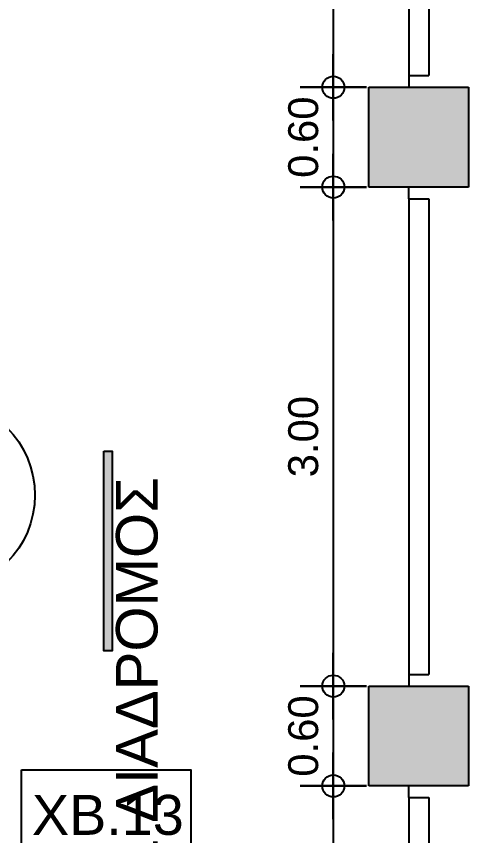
# Model space of a CAD drawing. Header units: metres. Extents: x -11 to 85, y -301 to 135.
# Drawn here: x 23.454 to 26.174, y -47.392 to -42.467 of the extents above; entities that cross this region are included whole.
import ezdxf

# ---------------------------------------------------------------- set-up
doc = ezdxf.new("R2010")
doc.units = ezdxf.units.M
doc.header["$LTSCALE"] = 0.036
doc.header["$PDMODE"] = 2
for name, color, linetype in [('arxitek borofos', 252, 'Continuous'), ('DIMBLK', 252, 'Continuous'), ('electext', 20, 'Continuous'), ('hatch color', 252, 'Continuous'), ('HLEK_FL001_SYMBOLS', 230, 'Continuous')]:
    doc.layers.add(name, color=color, linetype=linetype)
doc.styles.add('COMU-N', font='arial.ttf')
doc.styles.get("Standard").update_dxf_attribs({"font": 'arial.ttf'})
doc.dimstyles.new('CADWDOT', dxfattribs={"dimscale": 0.1, "dimtxt": 1.8, "dimasz": 0.08, "dimexe": 2, "dimexo": 0, "dimgap": 0.09, "dimtad": 0, "dimrnd": 0.001, "dimzin": 0, "dimdsep": 46, "dimtxsty": 'Standard', "dimblk1": 'ARTDIM', "dimblk2": 'ARTDIM', "dimsah": 1, "dimcen": 0.09, "dimdle": 0.05, "dimse1": 1, "dimse2": 1, "dimadec": 0, "dimazin": 0, "dimtfac": 1, "dimtmove": 0, "dimatfit": 3, "dimldrblk": 'ARTDIM', "dimfxl": 2, "dimtvp": 0.9999, "dimtolj": 1, "dimtzin": 0, "dimarcsym": 0})

# ---------------------------------------------------------------- blocks, each defined once
blk = doc.blocks.new('ARTDIM')
at = {"layer": 'DIMBLK'}
for p, q in [((0, -24.9975), (0, 24.9975)), ((-24.9975, 0), (24.9975, 0))]:
    blk.add_line(p, q, dxfattribs=at)
blk.add_circle((0, 0), 8.25, dxfattribs=at)
blk = doc.blocks.new('*D922')
at = {"layer": 'arxitek borofos', "color": 0, "lineweight": -2}
blk.add_line((25.3601, -39.901), (25.3601, -42.885), dxfattribs=at)
at = {"layer": 'Defpoints', "color": 0, "transparency": 16777216}
for p in [(25.5737, -39.893), (25.3601, -42.893), (25.5737, -42.893)]:
    blk.add_point(p, dxfattribs=at)
at = {"layer": 'arxitek borofos', "color": 0, "lineweight": -2, "xscale": 0.008, "yscale": 0.008, "zscale": 0.008}
for p, rotation in [((25.3601, -39.893), 90), ((25.3601, -42.893), 270)]:
    blk.add_blockref('ARTDIM', p, dxfattribs=dict(at, rotation=rotation))
at = {"layer": 'arxitek borofos', "color": 0, "insert": (25.1801, -41.393), "char_height": 0.18, "attachment_point": 5, "rotation": 90}
blk.add_mtext('\\A1;3.00', dxfattribs=at)
blk = doc.blocks.new('*D923')
at = {"layer": 'arxitek borofos', "color": 0, "lineweight": -2}
blk.add_line((25.3601, -42.901), (25.3601, -43.485), dxfattribs=at)
at = {"layer": 'Defpoints', "color": 0, "transparency": 16777216}
for p in [(25.5737, -42.893), (25.3601, -43.493), (25.5737, -43.493)]:
    blk.add_point(p, dxfattribs=at)
at = {"layer": 'arxitek borofos', "color": 0, "lineweight": -2, "xscale": 0.008, "yscale": 0.008, "zscale": 0.008}
for p, rotation in [((25.3601, -42.893), 90), ((25.3601, -43.493), 270)]:
    blk.add_blockref('ARTDIM', p, dxfattribs=dict(at, rotation=rotation))
at = {"layer": 'arxitek borofos', "color": 0, "insert": (25.1801, -43.193), "char_height": 0.18, "attachment_point": 5, "rotation": 90}
blk.add_mtext('\\A1;0.60', dxfattribs=at)
blk = doc.blocks.new('*D924')
at = {"layer": 'arxitek borofos', "color": 0, "lineweight": -2}
blk.add_line((25.3601, -43.501), (25.3601, -46.485), dxfattribs=at)
at = {"layer": 'Defpoints', "color": 0, "transparency": 16777216}
for p in [(25.5737, -43.493), (25.3601, -46.493), (25.5737, -46.493)]:
    blk.add_point(p, dxfattribs=at)
at = {"layer": 'arxitek borofos', "color": 0, "lineweight": -2, "xscale": 0.008, "yscale": 0.008, "zscale": 0.008}
for p, rotation in [((25.3601, -43.493), 90), ((25.3601, -46.493), 270)]:
    blk.add_blockref('ARTDIM', p, dxfattribs=dict(at, rotation=rotation))
at = {"layer": 'arxitek borofos', "color": 0, "insert": (25.1801, -44.993), "char_height": 0.18, "attachment_point": 5, "rotation": 90}
blk.add_mtext('\\A1;3.00', dxfattribs=at)
blk = doc.blocks.new('*D925')
at = {"layer": 'arxitek borofos', "color": 0, "lineweight": -2}
blk.add_line((25.3601, -46.501), (25.3601, -47.085), dxfattribs=at)
at = {"layer": 'Defpoints', "color": 0, "transparency": 16777216}
for p in [(25.5737, -46.493), (25.3601, -47.093), (25.5737, -47.093)]:
    blk.add_point(p, dxfattribs=at)
at = {"layer": 'arxitek borofos', "color": 0, "lineweight": -2, "xscale": 0.008, "yscale": 0.008, "zscale": 0.008}
for p, rotation in [((25.3601, -46.493), 90), ((25.3601, -47.093), 270)]:
    blk.add_blockref('ARTDIM', p, dxfattribs=dict(at, rotation=rotation))
at = {"layer": 'arxitek borofos', "color": 0, "insert": (25.1801, -46.793), "char_height": 0.18, "attachment_point": 5, "rotation": 90}
blk.add_mtext('\\A1;0.60', dxfattribs=at)
blk = doc.blocks.new('*D926')
at = {"layer": 'arxitek borofos', "color": 0, "lineweight": -2}
blk.add_line((25.3601, -47.101), (25.3601, -50.085), dxfattribs=at)
at = {"layer": 'Defpoints', "color": 0, "transparency": 16777216}
for p in [(25.5737, -47.093), (25.3601, -50.093), (25.5737, -50.093)]:
    blk.add_point(p, dxfattribs=at)
at = {"layer": 'arxitek borofos', "color": 0, "lineweight": -2, "xscale": 0.008, "yscale": 0.008, "zscale": 0.008}
for p, rotation in [((25.3601, -47.093), 90), ((25.3601, -50.093), 270)]:
    blk.add_blockref('ARTDIM', p, dxfattribs=dict(at, rotation=rotation))
at = {"layer": 'arxitek borofos', "color": 0, "insert": (25.1801, -48.593), "char_height": 0.18, "attachment_point": 5, "rotation": 90}
blk.add_mtext('\\A1;3.00', dxfattribs=at)
blk = doc.blocks.new('lampes fthorismou 120')
at = {"layer": 'hatch color'}
blk.add_hatch(color=181, dxfattribs=at).paths.add_polyline_path([(84.1811, -99.2639), (84.1811, -99.2139), (85.3811, -99.2139), (85.3811, -99.2639)])
at = {"layer": 'HLEK_FL001_SYMBOLS'}
blk.add_lwpolyline([(84.1811, -99.2639), (84.1811, -99.2139), (85.3811, -99.2139), (85.3811, -99.2639)], close=True, dxfattribs=at)

msp = doc.modelspace()

# ---------------------------------------------------------------- hatches: boundary and pattern name
at = {"layer": 'arxitek borofos'}
for points in [[(25.5737, -42.893), (25.5737, -43.493), (26.1737, -43.493), (26.1737, -42.893)], [(26.1737, -46.493), (25.5737, -46.493), (25.5737, -47.093), (26.1737, -47.093)]]:
    msp.add_hatch(color=256, dxfattribs=at).paths.add_polyline_path(points)

# ---------------------------------------------------------------- linework, layer by layer
for p, q in [((25.8137, -39.963), (25.8137, -42.823)), ((25.9337, -39.963), (25.9337, -42.823)), ((25.8137, -42.823), (25.9337, -42.823)), ((25.8137, -42.823), (25.8137, -42.893)), ((25.5737, -42.893), (26.1737, -42.893)), ((25.5737, -43.493), (25.5737, -42.893)), ((26.1737, -42.893), (26.1737, -43.493)), ((26.1737, -43.493), (25.5737, -43.493)), ((25.8137, -43.563), (25.8137, -43.493)), ((25.8137, -43.563), (25.8137, -46.423)), ((25.8137, -43.563), (25.9337, -43.563)), ((25.9337, -43.563), (25.9337, -46.423)), ((25.8137, -46.423), (25.9337, -46.423)), ((25.8137, -46.423), (25.8137, -46.493)), ((25.5737, -47.093), (25.5737, -46.493)), ((25.5737, -46.493), (26.1737, -46.493)), ((26.1737, -46.493), (26.1737, -47.093)), ((26.1737, -47.093), (25.5737, -47.093)), ((25.8137, -47.163), (25.8137, -47.093)), ((25.8137, -47.163), (25.8137, -50.023)), ((25.8137, -47.163), (25.9337, -47.163)), ((25.9337, -47.163), (25.9337, -50.023))]:
    msp.add_line(p, q, dxfattribs=at)
msp.add_circle((22.9944, -45.3447), 0.5712, dxfattribs=at)
at = {"layer": 'electext'}
msp.add_lwpolyline([(23.4849, -46.9963), (24.5035, -46.9963), (24.5035, -47.514), (23.4849, -47.514)], close=True, dxfattribs=at)

# ---------------------------------------------------------------- block references
at = {"layer": 'HLEK_FL001_SYMBOLS', "rotation": 270}
msp.add_blockref('lampes fthorismou 120', (123.2443, 39.0999), dxfattribs=at)

# ---------------------------------------------------------------- texts
at = {"layer": 'arxitek borofos', "style": 'COMU-N'}
msp.add_text('ΑΝΟΙΧΤΟΣ ΔΙΑΔΡΟΜΟΣ', height=0.25, rotation=90, dxfattribs=at).set_placement((24.3033, -49.1994))
at = {"layer": 'electext', "style": 'COMU-N'}
msp.add_text('XB.13', height=0.24, dxfattribs=at).set_placement((23.5478, -47.3872))

# ---------------------------------------------------------------- dimensions: what is measured, and where the dimension line sits
at = {"layer": 'arxitek borofos'}
for base, p1, p2, picture, middle in [((25.3601, -42.893), (25.5737, -39.893), (25.5737, -42.893), '*D922', (25.1801, -41.393)), ((25.3601, -46.493), (25.5737, -43.493), (25.5737, -46.493), '*D924', (25.1801, -44.993)), ((25.3601, -50.093), (25.5737, -47.093), (25.5737, -50.093), '*D926', (25.1801, -48.593))]:
    dim = msp.add_linear_dim(base=base, p1=p1, p2=p2, angle=90, dimstyle='CADWDOT', dxfattribs=at)
    dim.commit()
    dim.dimension.update_dxf_attribs({"geometry": picture, "text_midpoint": middle})
for base, p1, p2, picture, middle in [((25.3601, -43.493), (25.5737, -42.893), (25.5737, -43.493), '*D923', (25.3601, -43.193)), ((25.3601, -47.093), (25.5737, -46.493), (25.5737, -47.093), '*D925', (25.3601, -46.793))]:
    dim = msp.add_linear_dim(base=base, p1=p1, p2=p2, angle=90, dimstyle='CADWDOT', dxfattribs=at)
    dim.commit()
    dim.dimension.update_dxf_attribs({"geometry": picture, "text_midpoint": middle, "dimtype": 160})

doc.saveas('drawing.dxf')
